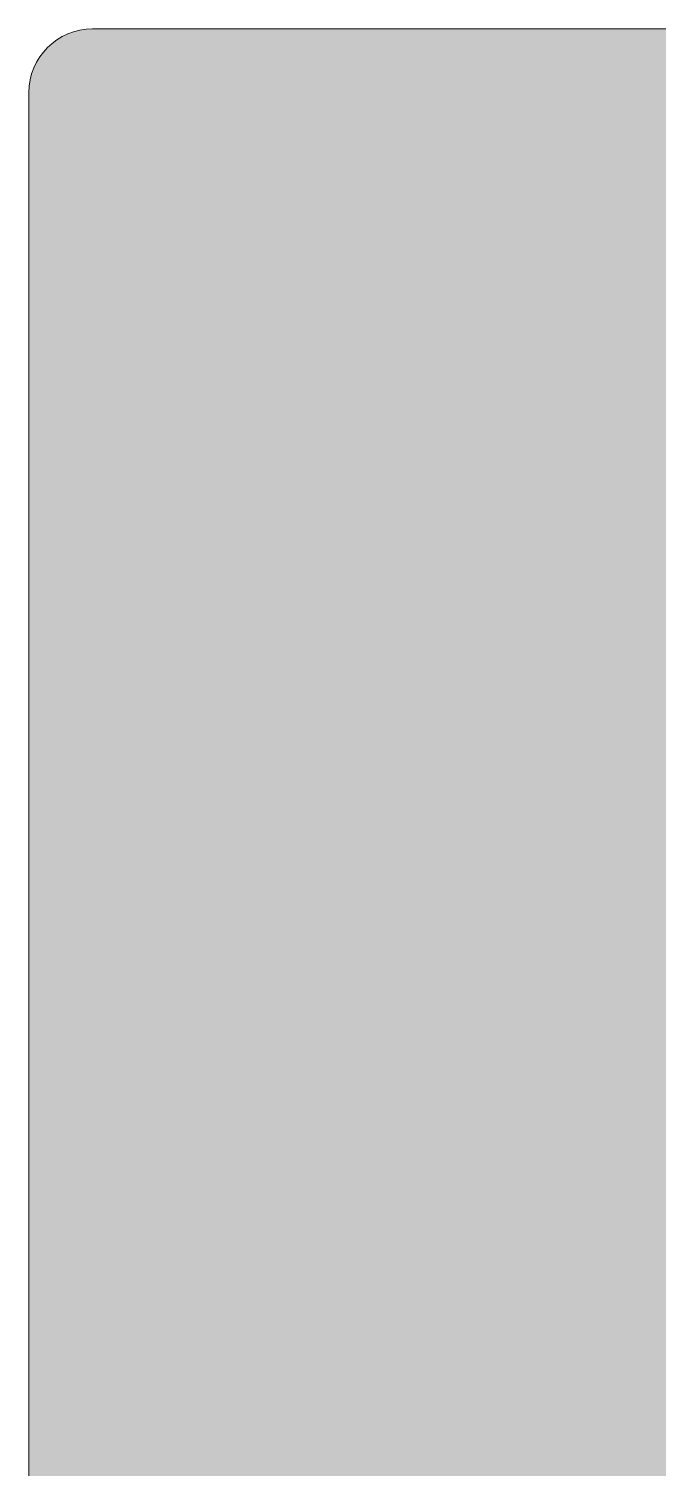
# Model space of a CAD drawing. Header units: millimetres. Extents: x -706.8 to -667, y -594.2 to -554.4.
# Drawn here: x -706.78 to -696.91, y -576.96 to -554.4 of the extents above; entities that cross this region are included whole.
import ezdxf

# ---------------------------------------------------------------- set-up
doc = ezdxf.new("R2010")
doc.units = ezdxf.units.MM
doc.header["$MEASUREMENT"] = 0
doc.layers.add('Layer 1', color=7, linetype='Continuous')

msp = doc.modelspace()

# ---------------------------------------------------------------- hatches: boundary and pattern name
at = {"layer": 'Layer 1', "true_color": 0xfff212}
h = msp.add_hatch(color=2, dxfattribs=at)
edge = h.paths.add_edge_path()
edge.add_spline(control_points=[(-705.7781, -554.4009), (-705.7781, -554.4009), (-667.9781, -554.4009), (-667.9781, -554.4009), (-667.4281, -554.4009), (-666.9781, -554.8509), (-666.9781, -555.4009), (-666.9781, -555.4009), (-666.9781, -593.2009), (-666.9781, -593.2009), (-666.9781, -593.7509), (-667.4281, -594.2009), (-667.9781, -594.2009), (-667.9781, -594.2009), (-705.7781, -594.2009), (-705.7781, -594.2009), (-706.3281, -594.2009), (-706.7781, -593.7509), (-706.7781, -593.2009), (-706.7781, -593.2009), (-706.7781, -555.4009), (-706.7781, -555.4009), (-706.7781, -554.8509), (-706.3281, -554.4009), (-705.7781, -554.4009)], knot_values=[0, 0, 0, 0, 0.125, 0.125, 0.125, 0.25, 0.25, 0.25, 0.375, 0.375, 0.375, 0.5, 0.5, 0.5, 0.625, 0.625, 0.625, 0.75, 0.75, 0.75, 0.875, 0.875, 0.875, 1, 1, 1, 1], degree=3, periodic=1)

# ---------------------------------------------------------------- linework, layer by layer
at = {"layer": 'Layer 1', "color": 250, "lineweight": 18}
msp.add_open_spline([(-705.7781, -554.4009), (-705.7781, -554.4009), (-667.9781, -554.4009), (-667.9781, -554.4009), (-667.4281, -554.4009), (-666.9781, -554.8509), (-666.9781, -555.4009), (-666.9781, -555.4009), (-666.9781, -593.2009), (-666.9781, -593.2009), (-666.9781, -593.7509), (-667.4281, -594.2009), (-667.9781, -594.2009), (-667.9781, -594.2009), (-705.7781, -594.2009), (-705.7781, -594.2009), (-706.3281, -594.2009), (-706.7781, -593.7509), (-706.7781, -593.2009), (-706.7781, -593.2009), (-706.7781, -555.4009), (-706.7781, -555.4009), (-706.7781, -554.8509), (-706.3281, -554.4009), (-705.7781, -554.4009)], degree=3, knots=[0, 0, 0, 0, 0.125, 0.125, 0.125, 0.25, 0.25, 0.25, 0.375, 0.375, 0.375, 0.5, 0.5, 0.5, 0.625, 0.625, 0.625, 0.75, 0.75, 0.75, 0.875, 0.875, 0.875, 1, 1, 1, 1], dxfattribs=at)

doc.saveas('drawing.dxf')
